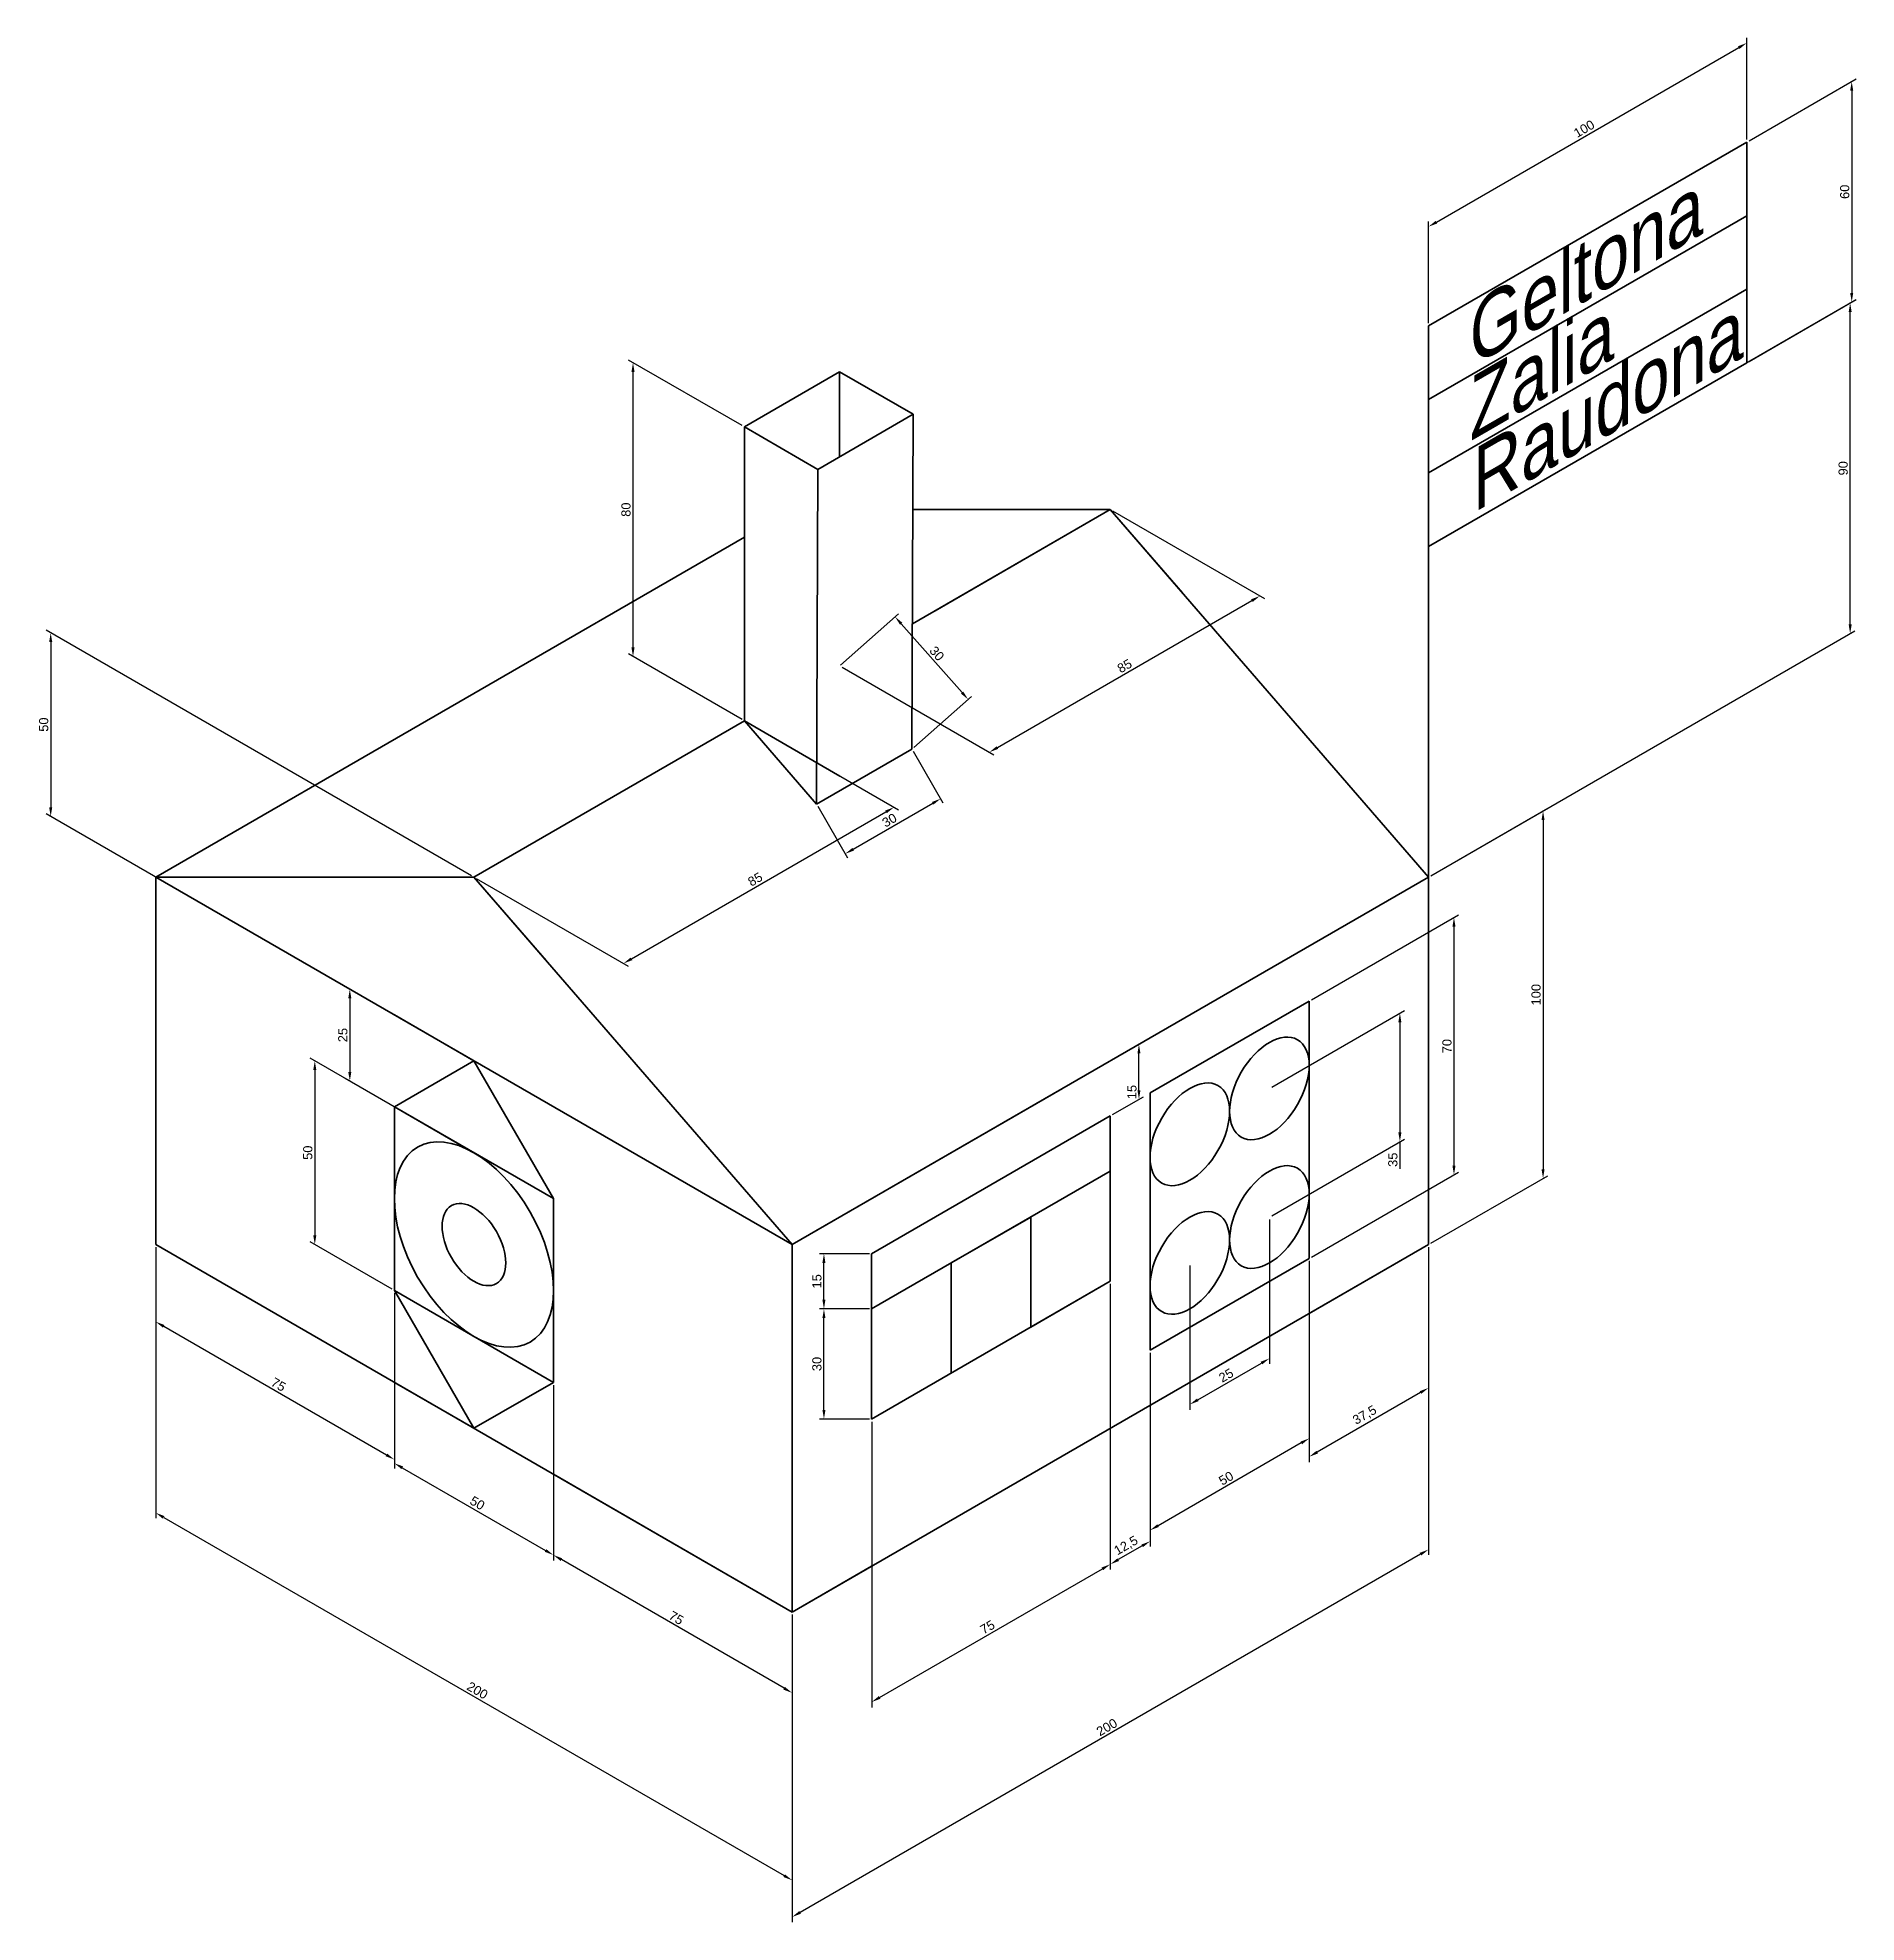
# Model space of a CAD drawing. Header units: millimetres. Extents: x -32 to 463, y -184 to 328.
import ezdxf

# ---------------------------------------------------------------- set-up
doc = ezdxf.new("R2010")
doc.units = ezdxf.units.MM
doc.layers.add('matmenys', color=5, linetype='Continuous')
doc.layers.add('pagrindines', color=255, linetype='Continuous', lineweight=35)
doc.styles.get("Standard").update_dxf_attribs({"font": 'arial.ttf'})
doc.dimstyles.new('ISO-25', dxfattribs={"dimtxt": 2.5, "dimasz": 2.5, "dimexe": 1.25, "dimexo": 0.625, "dimtad": 1, "dimtxsty": 'Standard', "dimcen": 2.5, "dimadec": 0, "dimazin": 0, "dimtfac": 1, "dimtmove": 0, "dimatfit": 3, "dimfxl": 1, "dimarcsym": 0})

# ---------------------------------------------------------------- blocks, each defined once
blk = doc.blocks.new('*D1')
at = {"layer": 'Defpoints', "color": 0, "transparency": 16777216}
for p in [(-28.58, 116.5), (86.6, 100), (86.6, 50)]:
    blk.add_point(p, dxfattribs=at)
at = {"layer": 'matmenys', "color": 0, "lineweight": -2, "transparency": 16777216}
for p, q in [((85.98, 100.36), (-29.83, 167.22)), ((-28.58, 164), (-28.58, 119)), ((85.98, 50.36), (-29.83, 117.22))]:
    blk.add_line(p, q, dxfattribs=at)
at = {"layer": 'matmenys', "color": 0, "transparency": 16777216}
for points in [[(-29, 164), (-28.16, 164), (-28.58, 166.5)], [(-29, 119), (-28.16, 119), (-28.58, 116.5)]]:
    blk.add_solid(points, dxfattribs=at)
at = {"layer": 'matmenys', "color": 0, "transparency": 16777216, "insert": (-30.48, 141.5), "char_height": 2.5, "attachment_point": 5, "rotation": 90}
blk.add_mtext('50', dxfattribs=at)
blk = doc.blocks.new('*D2')
at = {"layer": 'Defpoints', "color": 0, "transparency": 16777216}
for p in [(0, 0), (173.21, -100), (173.21, -173)]:
    blk.add_point(p, dxfattribs=at)
at = {"layer": 'matmenys', "color": 0, "lineweight": -2, "transparency": 16777216}
for p, q in [((0, -0.72), (0, -74.44)), ((2.17, -74.25), (171.04, -171.75)), ((173.21, -100.72), (173.21, -174.44))]:
    blk.add_line(p, q, dxfattribs=at)
at = {"layer": 'matmenys', "color": 0, "transparency": 16777216}
for points in [[(2.37, -73.89), (1.96, -74.61), (0, -73)], [(171.25, -171.39), (170.83, -172.11), (173.21, -173)]]:
    blk.add_solid(points, dxfattribs=at)
at = {"layer": 'matmenys', "color": 0, "transparency": 16777216, "insert": (87.55, -121.35), "char_height": 2.5, "attachment_point": 5, "rotation": 330}
blk.add_mtext('200', dxfattribs=at)
blk = doc.blocks.new('*D3')
at = {"layer": 'Defpoints', "color": 0, "transparency": 16777216}
for p in [(346.41, 0), (173.21, -100), (173.21, -183)]:
    blk.add_point(p, dxfattribs=at)
at = {"layer": 'matmenys', "color": 0, "lineweight": -2, "transparency": 16777216}
for p, q in [((346.41, -0.72), (346.41, -84.44)), ((344.25, -84.25), (175.37, -181.75)), ((173.21, -100.72), (173.21, -184.44))]:
    blk.add_line(p, q, dxfattribs=at)
at = {"layer": 'matmenys', "color": 0, "transparency": 16777216}
for points in [[(344.04, -83.89), (344.45, -84.61), (346.41, -83)], [(175.16, -181.39), (175.58, -182.11), (173.21, -183)]]:
    blk.add_solid(points, dxfattribs=at)
at = {"layer": 'matmenys', "color": 0, "transparency": 16777216, "insert": (258.86, -131.35), "char_height": 2.5, "attachment_point": 5, "rotation": 30}
blk.add_mtext('200', dxfattribs=at)
blk = doc.blocks.new('*D4')
at = {"layer": 'Defpoints', "color": 0, "transparency": 16777216}
for p in [(259.81, -10), (194.86, -47.5), (259.81, -87)]:
    blk.add_point(p, dxfattribs=at)
at = {"layer": 'matmenys', "color": 0, "lineweight": -2, "transparency": 16777216}
for p, q in [((259.81, -10.72), (259.81, -88.44)), ((194.86, -48.22), (194.86, -125.94)), ((197.02, -123.25), (257.64, -88.25))]:
    blk.add_line(p, q, dxfattribs=at)
at = {"layer": 'matmenys', "color": 0, "transparency": 16777216}
for points in [[(257.43, -87.89), (257.85, -88.61), (259.81, -87)], [(196.81, -122.89), (197.23, -123.61), (194.86, -124.5)]]:
    blk.add_solid(points, dxfattribs=at)
at = {"layer": 'matmenys', "color": 0, "transparency": 16777216, "insert": (226.38, -104.11), "char_height": 2.5, "attachment_point": 5, "rotation": 30}
blk.add_mtext('75', dxfattribs=at)
blk = doc.blocks.new('*D5')
at = {"layer": 'Defpoints', "color": 0, "transparency": 16777216}
for p in [(313.93, -3.75), (270.63, -28.75), (270.63, -77.75)]:
    blk.add_point(p, dxfattribs=at)
at = {"layer": 'matmenys', "color": 0, "lineweight": -2, "transparency": 16777216}
for p, q in [((313.93, -4.47), (313.93, -54.19)), ((270.63, -29.47), (270.63, -79.19)), ((311.77, -54), (272.8, -76.5))]:
    blk.add_line(p, q, dxfattribs=at)
at = {"layer": 'matmenys', "color": 0, "transparency": 16777216}
for points in [[(311.56, -53.64), (311.98, -54.36), (313.93, -52.75)], [(272.59, -76.14), (273.01, -76.86), (270.63, -77.75)]]:
    blk.add_solid(points, dxfattribs=at)
at = {"layer": 'matmenys', "color": 0, "transparency": 16777216, "insert": (291.33, -63.6), "char_height": 2.5, "attachment_point": 5, "rotation": 30}
blk.add_mtext('50', dxfattribs=at)
blk = doc.blocks.new('*D6')
at = {"layer": 'Defpoints', "color": 0, "transparency": 16777216}
for p in [(303.11, 7.5), (281.46, -5), (303.11, -31)]:
    blk.add_point(p, dxfattribs=at)
at = {"layer": 'matmenys', "color": 0, "lineweight": -2, "transparency": 16777216}
for p, q in [((303.11, 6.78), (303.11, -32.44)), ((281.46, -5.72), (281.46, -44.94)), ((283.62, -42.25), (300.94, -32.25))]:
    blk.add_line(p, q, dxfattribs=at)
at = {"layer": 'matmenys', "color": 0, "transparency": 16777216}
for points in [[(300.74, -31.89), (301.15, -32.61), (303.11, -31)], [(283.41, -41.89), (283.83, -42.61), (281.46, -43.5)]]:
    blk.add_solid(points, dxfattribs=at)
at = {"layer": 'matmenys', "color": 0, "transparency": 16777216, "insert": (291.33, -35.6), "char_height": 2.5, "attachment_point": 5, "rotation": 30}
blk.add_mtext('25', dxfattribs=at)
blk = doc.blocks.new('*D7')
at = {"layer": 'Defpoints', "color": 0, "transparency": 16777216}
for p in [(303.11, 42.5), (338.62, 28), (303.11, 7.5)]:
    blk.add_point(p, dxfattribs=at)
at = {"layer": 'matmenys', "color": 0, "lineweight": -2, "transparency": 16777216}
for p, q in [((303.73, 42.86), (339.87, 63.72)), ((338.62, 60.5), (338.62, 30.5)), ((303.73, 7.86), (339.87, 28.72)), ((338.62, 28), (338.62, 20.65))]:
    blk.add_line(p, q, dxfattribs=at)
at = {"layer": 'matmenys', "color": 0, "transparency": 16777216}
for points in [[(338.2, 60.5), (339.03, 60.5), (338.62, 63)], [(338.2, 30.5), (339.03, 30.5), (338.62, 28)]]:
    blk.add_solid(points, dxfattribs=at)
at = {"layer": 'matmenys', "color": 0, "transparency": 16777216, "insert": (336.71, 23.08), "char_height": 2.5, "attachment_point": 5, "rotation": 90}
blk.add_mtext('35', dxfattribs=at)
blk = doc.blocks.new('*D8')
at = {"layer": 'Defpoints', "color": 0, "transparency": 16777216}
for p in [(313.93, 66.25), (353.34, 19), (313.93, -3.75)]:
    blk.add_point(p, dxfattribs=at)
at = {"layer": 'matmenys', "color": 0, "lineweight": -2, "transparency": 16777216}
for p, q in [((314.56, 66.61), (354.59, 89.72)), ((353.34, 86.5), (353.34, 21.5)), ((314.56, -3.39), (354.59, 19.72))]:
    blk.add_line(p, q, dxfattribs=at)
at = {"layer": 'matmenys', "color": 0, "transparency": 16777216}
for points in [[(352.92, 86.5), (353.76, 86.5), (353.34, 89)], [(352.92, 21.5), (353.76, 21.5), (353.34, 19)]]:
    blk.add_solid(points, dxfattribs=at)
at = {"layer": 'matmenys', "color": 0, "transparency": 16777216, "insert": (351.44, 54), "char_height": 2.5, "attachment_point": 5, "rotation": 90}
blk.add_mtext('70', dxfattribs=at)
blk = doc.blocks.new('*D9')
at = {"layer": 'Defpoints', "color": 0, "transparency": 16777216}
for p in [(346.41, 100), (377.59, 18), (346.41, 0)]:
    blk.add_point(p, dxfattribs=at)
at = {"layer": 'matmenys', "color": 0, "lineweight": -2, "transparency": 16777216}
for p, q in [((347.04, 100.36), (378.84, 118.72)), ((377.59, 115.5), (377.59, 20.5)), ((347.04, 0.36), (378.84, 18.72))]:
    blk.add_line(p, q, dxfattribs=at)
at = {"layer": 'matmenys', "color": 0, "transparency": 16777216}
for points in [[(377.17, 115.5), (378, 115.5), (377.59, 118)], [(377.17, 20.5), (378, 20.5), (377.59, 18)]]:
    blk.add_solid(points, dxfattribs=at)
at = {"layer": 'matmenys', "color": 0, "transparency": 16777216, "insert": (375.69, 68), "char_height": 2.5, "attachment_point": 5, "rotation": 90}
blk.add_mtext('100', dxfattribs=at)
blk = doc.blocks.new('*D11')
at = {"layer": 'Defpoints', "color": 0, "transparency": 16777216}
for p in [(259.81, 200), (300.51, 176.5), (186.2, 157.5)]:
    blk.add_point(p, dxfattribs=at)
at = {"layer": 'matmenys', "color": 0, "lineweight": -2, "transparency": 16777216}
for p, q in [((260.43, 199.64), (301.76, 175.78)), ((229.06, 135.25), (298.35, 175.25)), ((186.82, 157.14), (228.15, 133.28))]:
    blk.add_line(p, q, dxfattribs=at)
at = {"layer": 'matmenys', "color": 0, "transparency": 16777216}
for points in [[(298.14, 175.61), (298.55, 174.89), (300.51, 176.5)], [(228.86, 135.61), (229.27, 134.89), (226.9, 134)]]:
    blk.add_solid(points, dxfattribs=at)
at = {"layer": 'matmenys', "color": 0, "transparency": 16777216, "insert": (263.7, 157.45), "char_height": 2.5, "attachment_point": 5, "rotation": 30}
blk.add_mtext('85', dxfattribs=at)
blk = doc.blocks.new('*D12')
at = {"layer": 'Defpoints', "color": 0, "transparency": 16777216}
for p in [(160.21, 142.5), (200.92, 119), (86.6, 100)]:
    blk.add_point(p, dxfattribs=at)
at = {"layer": 'matmenys', "color": 0, "lineweight": -2, "transparency": 16777216}
for p, q in [((160.84, 142.14), (202.17, 118.28)), ((129.47, 77.75), (198.75, 117.75)), ((87.23, 99.64), (128.56, 75.78))]:
    blk.add_line(p, q, dxfattribs=at)
at = {"layer": 'matmenys', "color": 0, "transparency": 16777216}
for points in [[(198.54, 118.11), (198.96, 117.39), (200.92, 119)], [(129.26, 78.11), (129.68, 77.39), (127.31, 76.5)]]:
    blk.add_solid(points, dxfattribs=at)
at = {"layer": 'matmenys', "color": 0, "transparency": 16777216, "insert": (163.16, 99.4), "char_height": 2.5, "attachment_point": 5, "rotation": 30}
blk.add_mtext('85', dxfattribs=at)
blk = doc.blocks.new('*D14')
at = {"layer": 'Defpoints', "color": 0, "transparency": 16777216}
for p in [(270.63, -28.75), (259.81, -35), (259.81, -87)]:
    blk.add_point(p, dxfattribs=at)
at = {"layer": 'matmenys', "color": 0, "lineweight": -2, "transparency": 16777216}
for p, q in [((270.63, -29.47), (270.63, -82.19)), ((259.81, -35.72), (259.81, -88.44)), ((268.47, -82), (261.97, -85.75))]:
    blk.add_line(p, q, dxfattribs=at)
at = {"layer": 'matmenys', "color": 0, "transparency": 16777216}
for points in [[(268.26, -81.64), (268.68, -82.36), (270.63, -80.75)], [(261.76, -85.39), (262.18, -86.11), (259.81, -87)]]:
    blk.add_solid(points, dxfattribs=at)
at = {"layer": 'matmenys', "color": 0, "transparency": 16777216, "insert": (264.16, -82.03), "char_height": 2.5, "attachment_point": 5, "rotation": 30}
blk.add_mtext('12,5', dxfattribs=at)
blk = doc.blocks.new('*D15')
at = {"layer": 'Defpoints', "color": 0, "transparency": 16777216}
for p in [(346.41, 0), (313.93, -18.75), (313.93, -57.75)]:
    blk.add_point(p, dxfattribs=at)
at = {"layer": 'matmenys', "color": 0, "lineweight": -2, "transparency": 16777216}
for p, q in [((346.41, -0.72), (346.41, -40.44)), ((313.93, -19.47), (313.93, -59.19)), ((344.25, -40.25), (316.1, -56.5))]:
    blk.add_line(p, q, dxfattribs=at)
at = {"layer": 'matmenys', "color": 0, "transparency": 16777216}
for points in [[(344.04, -39.89), (344.45, -40.61), (346.41, -39)], [(315.89, -56.14), (316.31, -56.86), (313.93, -57.75)]]:
    blk.add_solid(points, dxfattribs=at)
at = {"layer": 'matmenys', "color": 0, "transparency": 16777216, "insert": (329.11, -46.53), "char_height": 2.5, "attachment_point": 5, "rotation": 30}
blk.add_mtext('37,5', dxfattribs=at)
blk = doc.blocks.new('*D18')
at = {"layer": 'Defpoints', "color": 0, "transparency": 16777216}
for p in [(267.6, 54.5), (259.81, 50), (259.81, 35)]:
    blk.add_point(p, dxfattribs=at)
at = {"layer": 'matmenys', "color": 0, "lineweight": -2, "transparency": 16777216}
for p, q in [((260.43, 50.36), (268.85, 55.22)), ((267.6, 42), (267.6, 52)), ((260.43, 35.36), (268.85, 40.22))]:
    blk.add_line(p, q, dxfattribs=at)
at = {"layer": 'matmenys', "color": 0, "transparency": 16777216}
for points in [[(267.19, 52), (268.02, 52), (267.6, 54.5)], [(267.19, 42), (268.02, 42), (267.6, 39.5)]]:
    blk.add_solid(points, dxfattribs=at)
at = {"layer": 'matmenys', "color": 0, "transparency": 16777216, "insert": (265.7, 41.5), "char_height": 2.5, "attachment_point": 5, "rotation": 90}
blk.add_mtext('15', dxfattribs=at)
blk = doc.blocks.new('*D19')
at = {"layer": 'Defpoints', "color": 0, "transparency": 16777216}
for p in [(0, 0), (64.95, -37.5), (64.95, -58.5)]:
    blk.add_point(p, dxfattribs=at)
at = {"layer": 'matmenys', "color": 0, "lineweight": -2, "transparency": 16777216}
for p, q in [((0, -0.72), (0, -22.44)), ((2.17, -22.25), (62.79, -57.25)), ((64.95, -38.22), (64.95, -59.94))]:
    blk.add_line(p, q, dxfattribs=at)
at = {"layer": 'matmenys', "color": 0, "transparency": 16777216}
for points in [[(2.37, -21.89), (1.96, -22.61), (0, -21)], [(63, -56.89), (62.58, -57.61), (64.95, -58.5)]]:
    blk.add_solid(points, dxfattribs=at)
at = {"layer": 'matmenys', "color": 0, "transparency": 16777216, "insert": (33.42, -38.11), "char_height": 2.5, "attachment_point": 5, "rotation": 330}
blk.add_mtext('75', dxfattribs=at)
blk = doc.blocks.new('*D20')
at = {"layer": 'Defpoints', "color": 0, "transparency": 16777216}
for p in [(108.25, -62.5), (108.25, -84.5), (173.21, -100)]:
    blk.add_point(p, dxfattribs=at)
at = {"layer": 'matmenys', "color": 0, "lineweight": -2, "transparency": 16777216}
for p, q in [((108.25, -63.22), (108.25, -85.94)), ((171.04, -120.75), (110.42, -85.75)), ((173.21, -100.72), (173.21, -123.44))]:
    blk.add_line(p, q, dxfattribs=at)
at = {"layer": 'matmenys', "color": 0, "transparency": 16777216}
for points in [[(110.63, -85.39), (110.21, -86.11), (108.25, -84.5)], [(171.25, -120.39), (170.83, -121.11), (173.21, -122)]]:
    blk.add_solid(points, dxfattribs=at)
at = {"layer": 'matmenys', "color": 0, "transparency": 16777216, "insert": (141.68, -101.61), "char_height": 2.5, "attachment_point": 5, "rotation": 330}
blk.add_mtext('75', dxfattribs=at)
blk = doc.blocks.new('*D21')
at = {"layer": 'Defpoints', "color": 0, "transparency": 16777216}
for p in [(64.95, -12.5), (108.25, -37.5), (108.25, -84.5)]:
    blk.add_point(p, dxfattribs=at)
at = {"layer": 'matmenys', "color": 0, "lineweight": -2, "transparency": 16777216}
for p, q in [((64.95, -13.22), (64.95, -60.94)), ((108.25, -38.22), (108.25, -85.94)), ((67.12, -60.75), (106.09, -83.25))]:
    blk.add_line(p, q, dxfattribs=at)
at = {"layer": 'matmenys', "color": 0, "transparency": 16777216}
for points in [[(67.33, -60.39), (66.91, -61.11), (64.95, -59.5)], [(106.3, -82.89), (105.88, -83.61), (108.25, -84.5)]]:
    blk.add_solid(points, dxfattribs=at)
at = {"layer": 'matmenys', "color": 0, "transparency": 16777216, "insert": (87.55, -70.35), "char_height": 2.5, "attachment_point": 5, "rotation": 330}
blk.add_mtext('50', dxfattribs=at)
blk = doc.blocks.new('*D22')
at = {"layer": 'Defpoints', "color": 0, "transparency": 16777216}
for p in [(86.6, 50), (52.83, 44.5), (86.6, 25)]:
    blk.add_point(p, dxfattribs=at)
at = {"layer": 'matmenys', "color": 0, "lineweight": -2, "transparency": 16777216}
for p, q in [((85.98, 50.36), (51.58, 70.22)), ((52.83, 67), (52.83, 47)), ((85.98, 25.36), (51.58, 45.22))]:
    blk.add_line(p, q, dxfattribs=at)
at = {"layer": 'matmenys', "color": 0, "transparency": 16777216}
for points in [[(52.41, 67), (53.24, 67), (52.83, 69.5)], [(52.41, 47), (53.24, 47), (52.83, 44.5)]]:
    blk.add_solid(points, dxfattribs=at)
at = {"layer": 'matmenys', "color": 0, "transparency": 16777216, "insert": (50.93, 57), "char_height": 2.5, "attachment_point": 5, "rotation": 90}
blk.add_mtext('25', dxfattribs=at)
blk = doc.blocks.new('*D23')
at = {"layer": 'Defpoints', "color": 0, "transparency": 16777216}
for p in [(64.95, 37.5), (43.3, 0), (64.95, -12.5)]:
    blk.add_point(p, dxfattribs=at)
at = {"layer": 'matmenys', "color": 0, "lineweight": -2, "transparency": 16777216}
for p, q in [((64.33, 37.86), (42.05, 50.72)), ((43.3, 47.5), (43.3, 2.5)), ((64.33, -12.14), (42.05, 0.72))]:
    blk.add_line(p, q, dxfattribs=at)
at = {"layer": 'matmenys', "color": 0, "transparency": 16777216}
for points in [[(42.88, 47.5), (43.72, 47.5), (43.3, 50)], [(42.88, 2.5), (43.72, 2.5), (43.3, 0)]]:
    blk.add_solid(points, dxfattribs=at)
at = {"layer": 'matmenys', "color": 0, "transparency": 16777216, "insert": (41.4, 25), "char_height": 2.5, "attachment_point": 5, "rotation": 90}
blk.add_mtext('50', dxfattribs=at)
blk = doc.blocks.new('*D24')
at = {"layer": 'Defpoints', "color": 0, "transparency": 16777216}
for p in [(160.21, 222.5), (129.9, 160), (160.21, 142.5)]:
    blk.add_point(p, dxfattribs=at)
at = {"layer": 'matmenys', "color": 0, "lineweight": -2, "transparency": 16777216}
for p, q in [((159.59, 222.86), (128.65, 240.72)), ((129.9, 237.5), (129.9, 162.5)), ((159.59, 142.86), (128.65, 160.72))]:
    blk.add_line(p, q, dxfattribs=at)
at = {"layer": 'matmenys', "color": 0, "transparency": 16777216}
for points in [[(129.49, 237.5), (130.32, 237.5), (129.9, 240)], [(129.49, 162.5), (130.32, 162.5), (129.9, 160)]]:
    blk.add_solid(points, dxfattribs=at)
at = {"layer": 'matmenys', "color": 0, "transparency": 16777216, "insert": (128, 200), "char_height": 2.5, "attachment_point": 5, "rotation": 90}
blk.add_mtext('80', dxfattribs=at)
blk = doc.blocks.new('*D25')
at = {"layer": 'Defpoints', "color": 0, "transparency": 16777216}
for p in [(433.01, 327), (433.01, 300), (346.41, 250)]:
    blk.add_point(p, dxfattribs=at)
at = {"layer": 'matmenys', "color": 0, "lineweight": -2, "transparency": 16777216}
for p, q in [((433.01, 300.72), (433.01, 328.44)), ((348.58, 278.25), (430.85, 325.75)), ((346.41, 250.72), (346.41, 278.44))]:
    blk.add_line(p, q, dxfattribs=at)
at = {"layer": 'matmenys', "color": 0, "transparency": 16777216}
for points in [[(430.64, 326.11), (431.06, 325.39), (433.01, 327)], [(348.37, 278.61), (348.78, 277.89), (346.41, 277)]]:
    blk.add_solid(points, dxfattribs=at)
at = {"layer": 'matmenys', "color": 0, "transparency": 16777216, "insert": (388.76, 303.65), "char_height": 2.5, "attachment_point": 5, "rotation": 30}
blk.add_mtext('100', dxfattribs=at)
blk = doc.blocks.new('*D26')
at = {"layer": 'Defpoints', "color": 0, "transparency": 16777216}
for p in [(433.01, 300), (461.59, 256.5), (433.01, 240)]:
    blk.add_point(p, dxfattribs=at)
at = {"layer": 'matmenys', "color": 0, "lineweight": -2, "transparency": 16777216}
for p, q in [((433.64, 300.36), (462.84, 317.22)), ((461.59, 314), (461.59, 259)), ((433.64, 240.36), (462.84, 257.22))]:
    blk.add_line(p, q, dxfattribs=at)
at = {"layer": 'matmenys', "color": 0, "transparency": 16777216}
for points in [[(461.17, 314), (462.01, 314), (461.59, 316.5)], [(461.17, 259), (462.01, 259), (461.59, 256.5)]]:
    blk.add_solid(points, dxfattribs=at)
at = {"layer": 'matmenys', "color": 0, "transparency": 16777216, "insert": (459.69, 286.5), "char_height": 2.5, "attachment_point": 5, "rotation": 90}
blk.add_mtext('60', dxfattribs=at)
blk = doc.blocks.new('*D27')
at = {"layer": 'Defpoints', "color": 0, "transparency": 16777216}
for p in [(461.17, 256.26), (346.41, 190), (346.41, 100)]:
    blk.add_point(p, dxfattribs=at)
at = {"layer": 'matmenys', "color": 0, "lineweight": -2, "transparency": 16777216}
for p, q in [((347.04, 190.36), (462.42, 256.98)), ((461.17, 168.76), (461.17, 253.76)), ((347.04, 100.36), (462.42, 166.98))]:
    blk.add_line(p, q, dxfattribs=at)
at = {"layer": 'matmenys', "color": 0, "transparency": 16777216}
for points in [[(460.76, 253.76), (461.59, 253.76), (461.17, 256.26)], [(460.76, 168.76), (461.59, 168.76), (461.17, 166.26)]]:
    blk.add_solid(points, dxfattribs=at)
at = {"layer": 'matmenys', "color": 0, "transparency": 16777216, "insert": (459.27, 211.26), "char_height": 2.5, "attachment_point": 5, "rotation": 90}
blk.add_mtext('90', dxfattribs=at)
blk = doc.blocks.new('*D28')
at = {"layer": 'Defpoints', "color": 0, "transparency": 16777216}
for p in [(181.87, -17.5), (194.86, -17.5), (194.86, -47.5)]:
    blk.add_point(p, dxfattribs=at)
at = {"layer": 'matmenys', "color": 0, "lineweight": -2, "transparency": 16777216}
for p, q in [((194.23, -17.5), (180.62, -17.5)), ((181.87, -45), (181.87, -20)), ((194.23, -47.5), (180.62, -47.5))]:
    blk.add_line(p, q, dxfattribs=at)
at = {"layer": 'matmenys', "color": 0, "transparency": 16777216}
for points in [[(181.45, -20), (182.28, -20), (181.87, -17.5)], [(181.45, -45), (182.28, -45), (181.87, -47.5)]]:
    blk.add_solid(points, dxfattribs=at)
at = {"layer": 'matmenys', "color": 0, "transparency": 16777216, "insert": (179.96, -32.5), "char_height": 2.5, "attachment_point": 5, "rotation": 90}
blk.add_mtext('30', dxfattribs=at)
blk = doc.blocks.new('*D30')
at = {"layer": 'Defpoints', "color": 0, "transparency": 16777216}
for p in [(181.87, -2.5), (194.86, -2.5), (194.86, -17.5)]:
    blk.add_point(p, dxfattribs=at)
at = {"layer": 'matmenys', "color": 0, "lineweight": -2, "transparency": 16777216}
for p, q in [((194.23, -2.5), (180.62, -2.5)), ((181.87, -15), (181.87, -5)), ((194.23, -17.5), (180.62, -17.5))]:
    blk.add_line(p, q, dxfattribs=at)
at = {"layer": 'matmenys', "color": 0, "transparency": 16777216}
for points in [[(181.45, -5), (182.28, -5), (181.87, -2.5)], [(181.45, -15), (182.28, -15), (181.87, -17.5)]]:
    blk.add_solid(points, dxfattribs=at)
at = {"layer": 'matmenys', "color": 0, "transparency": 16777216, "insert": (179.96, -10), "char_height": 2.5, "attachment_point": 5, "rotation": 90}
blk.add_mtext('15', dxfattribs=at)
blk = doc.blocks.new('*D32')
at = {"layer": 'Defpoints', "color": 0, "transparency": 16777216}
for p in [(205.83, 134.83), (179.85, 119.82), (213.63, 121.34)]:
    blk.add_point(p, dxfattribs=at)
at = {"layer": 'matmenys', "color": 0, "lineweight": -2, "transparency": 16777216}
for p, q in [((206.14, 134.29), (214.25, 120.26)), ((180.17, 119.28), (188.28, 105.24)), ((189.82, 107.58), (211.46, 120.09))]:
    blk.add_line(p, q, dxfattribs=at)
at = {"layer": 'matmenys', "color": 0, "transparency": 16777216}
for points in [[(211.26, 120.45), (211.67, 119.73), (213.63, 121.34)], [(189.61, 107.94), (190.03, 107.22), (187.65, 106.33)]]:
    blk.add_solid(points, dxfattribs=at)
at = {"layer": 'matmenys', "color": 0, "transparency": 16777216, "insert": (199.69, 115.48), "char_height": 2.5, "attachment_point": 5, "rotation": 30.025}
blk.add_mtext('30', dxfattribs=at)
blk = doc.blocks.new('*D33')
at = {"layer": 'Defpoints', "color": 0, "transparency": 16777216}
for p in [(185.95, 157.3), (221.11, 148.36), (205.83, 134.83)]:
    blk.add_point(p, dxfattribs=at)
at = {"layer": 'matmenys', "color": 0, "lineweight": -2, "transparency": 16777216}
for p, q in [((186.42, 157.71), (202.17, 171.65)), ((202.89, 168.95), (219.46, 150.23)), ((206.3, 135.25), (222.05, 149.19))]:
    blk.add_line(p, q, dxfattribs=at)
at = {"layer": 'matmenys', "color": 0, "transparency": 16777216}
for points in [[(203.2, 169.23), (202.58, 168.68), (201.23, 170.83)], [(219.77, 150.51), (219.14, 149.95), (221.11, 148.36)]]:
    blk.add_solid(points, dxfattribs=at)
at = {"layer": 'matmenys', "color": 0, "transparency": 16777216, "insert": (212.6, 160.85), "char_height": 2.5, "attachment_point": 5, "rotation": 311.5043}
blk.add_mtext('30', dxfattribs=at)

msp = doc.modelspace()

# ---------------------------------------------------------------- linework, layer by layer
at = {"layer": 'pagrindines'}
for p, q in [((346.41, 250), (433.013, 300)), ((433.013, 300), (433.013, 240)), ((433.013, 280), (346.41, 230)), ((433.013, 260), (433.013, 280)), ((346.41, 210), (433.013, 260)), ((346.41, 100), (346.41, 250)), ((186.124, 237.512), (160.215, 222.5)), ((186.124, 237.512), (186.124, 214.357)), ((186.124, 237.512), (206.141, 225.955)), ((433.013, 240), (346.41, 190)), ((180.231, 210.943), (206.141, 225.955)), ((205.829, 134.833), (206.141, 225.985)), ((160.215, 142.5), (160.215, 222.5)), ((160.215, 222.5), (180.231, 210.943)), ((179.854, 119.822), (180.231, 210.943)), ((346.41, 190), (346.41, 210)), ((259.808, 200), (205.962, 168.912)), ((259.808, 200), (206.083, 200)), ((212.176, 172.5), (259.808, 200)), ((259.808, 200), (346.41, 100)), ((346.41, 100), (259.808, 200)), ((259.808, 200), (279.447, 177.322)), ((0, 100), (160.215, 192.5)), ((86.603, 100), (160.215, 142.5)), ((86.603, 100), (160.215, 142.5)), ((160.215, 142.5), (186.195, 127.5)), ((160.215, 142.5), (179.854, 119.822)), ((179.854, 119.822), (205.829, 134.833)), ((173.205, 0), (0, 100)), ((0, 100), (0, 0)), ((86.603, 100), (0, 100)), ((0, 100), (86.603, 100)), ((86.603, 100), (173.205, 0)), ((86.603, 100), (106.242, 77.322)), ((173.205, 0), (346.41, 100)), ((346.41, 100), (346.41, 0)), ((64.952, 62.5), (86.603, 50)), ((313.934, 66.25), (270.633, 41.25)), ((313.934, -3.75), (313.934, 66.25)), ((86.603, 50), (64.952, 37.5)), ((86.603, 50), (108.253, 12.5)), ((173.205, 0), (246.817, 42.5)), ((270.633, 41.25), (270.633, -28.75)), ((108.253, 12.5), (64.952, 37.5)), ((64.952, 37.5), (64.952, -12.5)), ((64.952, 37.5), (86.603, 25)), ((194.856, -2.5), (259.808, 35)), ((259.808, 35), (259.808, -10)), ((194.856, -17.5), (259.808, 20)), ((259.808, 20), (259.808, -10)), ((108.253, -37.5), (108.253, 12.5)), ((238.157, 7.5), (216.506, -5)), ((238.157, -22.5), (238.157, 7.5)), ((0, 0), (173.205, -100)), ((173.205, -100), (173.205, 0)), ((346.41, 0), (173.205, -100)), ((346.41, 0), (313.934, -18.75)), ((194.856, -47.5), (194.856, -2.5)), ((216.506, -5), (216.506, -35)), ((270.633, -28.75), (313.934, -3.75)), ((259.808, -10), (194.856, -47.5)), ((259.808, -10), (238.157, -22.5)), ((108.253, -37.5), (64.952, -12.5)), ((86.603, -50), (64.952, -12.5)), ((194.856, -47.5), (194.856, -17.5)), ((64.952, -37.5), (86.603, -50)), ((86.603, -50), (108.253, -37.5)), ((173.205, -100), (108.253, -62.5)), ((173.205, -100), (194.856, -87.5))]:
    msp.add_line(p, q, dxfattribs=at)
for centre, major_axis in [((303.109, 42.5), (-7.655, -13.258)), ((281.458, 30), (-7.655, -13.258)), ((86.603, 0), (15.309, -26.517)), ((303.109, 7.5), (-7.655, -13.258)), ((86.603, 0), (6.124, -10.607)), ((281.458, -5), (-7.655, -13.258))]:
    msp.add_ellipse(centre, major_axis=major_axis, ratio=0.5773503, dxfattribs=at)

# ---------------------------------------------------------------- texts
at = {"layer": 'pagrindines', "lineweight": 18, "oblique": 30}
for s, p in [('Geltona', (357.668, 238.5)), ('Zalia', (357.668, 218.5))]:
    msp.add_text(s, height=15, rotation=30, dxfattribs=at).set_placement(p)
at = {"layer": 'pagrindines', "oblique": 30}
msp.add_text('Raudona', height=15, rotation=30, dxfattribs=at).set_placement((358.535, 199))

# ---------------------------------------------------------------- dimensions: what is measured, and where the dimension line sits
at = {"layer": 'matmenys'}
for p1, p2, distance, picture, middle in [((346.41, 250), (433.013, 300), 23.383, '*D25', (388.761, 303.647)), ((346.41, 100), (346.41, 190), -114.765, '*D27', (459.273, 211.259)), ((160.215, 222.5), (160.215, 142.5), -30.311, '*D24', (128.002, 200)), ((185.948, 157.301), (205.829, 134.833), 20.409, '*D33', (212.598, 160.853)), ((86.603, 100), (160.215, 142.5), -40.703, '*D12', (163.161, 99.397)), ((179.854, 119.822), (205.829, 134.833), -15.588, '*D32', (199.689, 115.479)), ((346.41, 100), (346.41, 0), 31.177, '*D9', (375.686, 68)), ((313.934, 66.25), (313.934, -3.75), 39.404, '*D8', (351.437, 54)), ((86.603, 50), (86.603, 25), -33.775, '*D22', (50.926, 57)), ((64.952, 37.5), (64.952, -12.5), -21.651, '*D23', (41.4, 25)), ((281.458, -5), (303.109, 7.5), -33.342, '*D6', (291.333, -35.603)), ((0, 0), (173.205, -100), -63.22, '*D2', (87.553, -121.353)), ((0, 0), (64.952, -37.5), -18.187, '*D19', (33.424, -38.108)), ((346.41, 0), (313.934, -18.75), 33.775, '*D15', (329.108, -46.533)), ((313.934, -3.75), (270.633, -28.75), 42.435, '*D5', (291.333, -63.603)), ((194.856, -47.5), (259.808, -10), -66.684, '*D4', (226.384, -104.108)), ((64.952, -12.5), (108.253, -37.5), -40.703, '*D21', (87.553, -70.353)), ((270.633, -28.75), (259.808, -35), 45.033, '*D14', (264.157, -82.033)), ((173.205, -100), (108.253, -62.5), 19.053, '*D20', (141.677, -101.608))]:
    dim = msp.add_aligned_dim(p1=p1, p2=p2, distance=distance, dimstyle='ISO-25', dxfattribs=at)
    dim.commit()
    dim.dimension.update_dxf_attribs({"geometry": picture, "text_midpoint": middle})
for base, p1, p2, picture, middle in [((461.592, 256.5), (433.013, 300), (433.013, 240), '*D26', (459.69, 286.5)), ((-28.579, 116.5), (86.603, 100), (86.603, 50), '*D1', (-30.48, 141.5)), ((181.865, -2.5), (194.856, -17.5), (194.856, -2.5), '*D30', (179.964, -10)), ((181.865, -17.5), (194.856, -47.5), (194.856, -17.5), '*D28', (179.963, -32.5))]:
    dim = msp.add_linear_dim(base=base, p1=p1, p2=p2, angle=90, dimstyle='ISO-25', dxfattribs=at)
    dim.commit()
    dim.dimension.update_dxf_attribs({"geometry": picture, "text_midpoint": middle})
for base, p1, p2, angle, picture, middle in [((300.511, 176.5), (186.195, 157.5), (259.808, 200), 30, '*D11', (264.655, 155.799)), ((338.616, 28), (303.109, 42.5), (303.109, 7.5), 270, '*D7', (338.616, 23.076)), ((267.602, 54.5), (259.808, 35), (259.808, 50), 90, '*D18', (267.602, 41.5)), ((173.205, -183), (346.41, 0), (173.205, -100), 210, '*D3', (259.808, -133))]:
    dim = msp.add_linear_dim(base=base, p1=p1, p2=p2, angle=angle, dimstyle='ISO-25', dxfattribs=at)
    dim.commit()
    dim.dimension.update_dxf_attribs({"geometry": picture, "text_midpoint": middle, "dimtype": 161})

doc.saveas('drawing.dxf')
